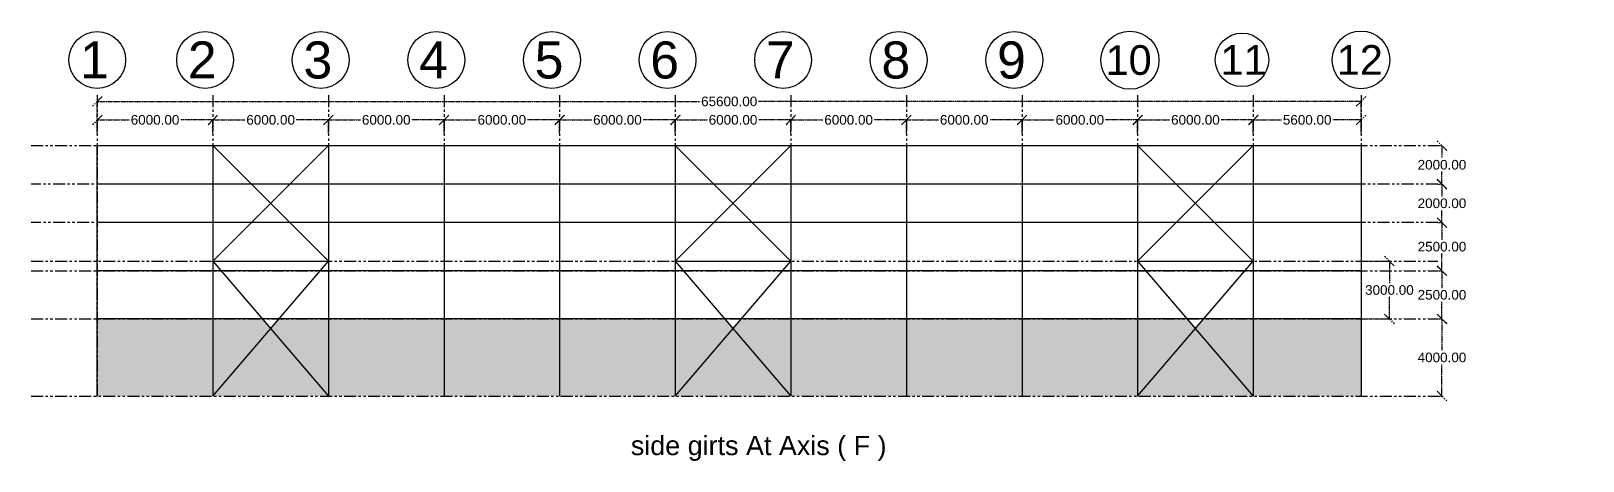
# Model space of a CAD drawing. Header units: inches. Extents: x 365522 to 1532898, y 226114 to 309319.
# Drawn here: x 966474 to 1047025, y 235701 to 258011 of the extents above; entities that cross this region are included whole.
import ezdxf

# ---------------------------------------------------------------- set-up
doc = ezdxf.new("R2010")
doc.units = ezdxf.units.IN
doc.header["$MEASUREMENT"] = 0
doc.linetypes.add('ACAD_ISO03W100', pattern=[30, 12, -18])
doc.linetypes.add('PHANTOM2', pattern=[1.25, 0.625, -0.125, 0.125, -0.125, 0.125, -0.125])
for name, color, linetype in [('axis', 8, 'PHANTOM2'), ('bracing', 6, 'Continuous'), ('dimensions', 1, 'PHANTOM2'), ('initial layout', 7, 'Continuous'), ('purlins', 4, 'Continuous'), ('text', 3, 'Continuous'), ('wall', 12, 'Continuous')]:
    doc.layers.add(name, color=color, linetype=linetype)
doc.styles.get("Standard").update_dxf_attribs({"font": 'arial.ttf'})
doc.dimstyles.new('Dim_1', dxfattribs={"dimtxt": 500, "dimasz": 500, "dimexe": 0.0625, "dimexo": 0.0625, "dimgap": 100, "dimtad": 0, "dimtih": 1, "dimtoh": 1, "dimzin": 0, "dimdsep": 46, "dimtxsty": 'Standard', "dimblk": 'OBLIQUE', "dimcen": 0.09, "dimclrd": 256, "dimclre": 256, "dimclrt": 256, "dimadec": 0, "dimazin": 0, "dimtfac": 1, "dimtofl": 0, "dimtmove": 0, "dimatfit": 3, "dimfxl": 1, "dimtfillclr": 256, "dimtolj": 1, "dimtzin": 0, "dimlwe": -1, "dimarcsym": 0})

# ---------------------------------------------------------------- blocks, each defined once
blk = doc.blocks.new('_Oblique')
at = {"color": 0, "linetype": 'ByBlock', "lineweight": -2}
blk.add_line((-0.5, -0.5), (0.5, 0.5), dxfattribs=at)
blk = doc.blocks.new('*D130')
at = {"layer": 'Defpoints', "color": 0, "transparency": 16777216}
for p in [(975910, 253400), (969910, 252697), (975910, 252697)]:
    blk.add_point(p, dxfattribs=at)
at = {"layer": 'dimensions', "linetype": 'ACAD_ISO03W100', "transparency": 16777216}
for p, q in [((969910, 252697), (969910, 253400)), ((975910, 252697), (975910, 253400))]:
    blk.add_line(p, q, dxfattribs=at)
at = {"layer": 'dimensions', "lineweight": -2, "transparency": 16777216}
for p, q in [((969910, 253400), (971577, 253400)), ((975910, 253400), (974242, 253400))]:
    blk.add_line(p, q, dxfattribs=at)
at = {"layer": 'dimensions', "lineweight": -2, "transparency": 16777216, "xscale": 500, "yscale": 500, "zscale": 500, "rotation": 180}
blk.add_blockref('_Oblique', (969910, 253400), dxfattribs=at)
at = {"layer": 'dimensions', "lineweight": -2, "transparency": 16777216, "xscale": 500, "yscale": 500, "zscale": 500}
blk.add_blockref('_Oblique', (975910, 253400), dxfattribs=at)
at = {"layer": 'dimensions', "transparency": 16777216, "insert": (972910, 253400), "char_height": 500, "attachment_point": 5}
blk.add_mtext('\\A1;6000.00', dxfattribs=at)
blk = doc.blocks.new('*D131')
at = {"layer": 'Defpoints', "color": 0, "transparency": 16777216}
for p in [(981910, 253400), (975910, 252697), (981910, 252697)]:
    blk.add_point(p, dxfattribs=at)
at = {"layer": 'dimensions', "linetype": 'ACAD_ISO03W100', "transparency": 16777216}
for p, q in [((975910, 252697), (975910, 253400)), ((981910, 252697), (981910, 253400))]:
    blk.add_line(p, q, dxfattribs=at)
at = {"layer": 'dimensions', "lineweight": -2, "transparency": 16777216}
for p, q in [((975910, 253400), (977577, 253400)), ((981910, 253400), (980242, 253400))]:
    blk.add_line(p, q, dxfattribs=at)
at = {"layer": 'dimensions', "lineweight": -2, "transparency": 16777216, "xscale": 500, "yscale": 500, "zscale": 500, "rotation": 180}
blk.add_blockref('_Oblique', (975910, 253400), dxfattribs=at)
at = {"layer": 'dimensions', "lineweight": -2, "transparency": 16777216, "xscale": 500, "yscale": 500, "zscale": 500}
blk.add_blockref('_Oblique', (981910, 253400), dxfattribs=at)
at = {"layer": 'dimensions', "transparency": 16777216, "insert": (978910, 253400), "char_height": 500, "attachment_point": 5}
blk.add_mtext('\\A1;6000.00', dxfattribs=at)
blk = doc.blocks.new('*D132')
at = {"layer": 'Defpoints', "color": 0, "transparency": 16777216}
for p in [(987910, 253400), (981910, 252697), (987910, 252697)]:
    blk.add_point(p, dxfattribs=at)
at = {"layer": 'dimensions', "linetype": 'ACAD_ISO03W100', "transparency": 16777216}
for p, q in [((981910, 252697), (981910, 253400)), ((987910, 252697), (987910, 253400))]:
    blk.add_line(p, q, dxfattribs=at)
at = {"layer": 'dimensions', "lineweight": -2, "transparency": 16777216}
for p, q in [((981910, 253400), (983577, 253400)), ((987910, 253400), (986242, 253400))]:
    blk.add_line(p, q, dxfattribs=at)
at = {"layer": 'dimensions', "lineweight": -2, "transparency": 16777216, "xscale": 500, "yscale": 500, "zscale": 500, "rotation": 180}
blk.add_blockref('_Oblique', (981910, 253400), dxfattribs=at)
at = {"layer": 'dimensions', "lineweight": -2, "transparency": 16777216, "xscale": 500, "yscale": 500, "zscale": 500}
blk.add_blockref('_Oblique', (987910, 253400), dxfattribs=at)
at = {"layer": 'dimensions', "transparency": 16777216, "insert": (984910, 253400), "char_height": 500, "attachment_point": 5}
blk.add_mtext('\\A1;6000.00', dxfattribs=at)
blk = doc.blocks.new('*D133')
at = {"layer": 'Defpoints', "color": 0, "transparency": 16777216}
for p in [(993910, 253400), (987910, 252697), (993910, 252697)]:
    blk.add_point(p, dxfattribs=at)
at = {"layer": 'dimensions', "linetype": 'ACAD_ISO03W100', "transparency": 16777216}
for p, q in [((987910, 252697), (987910, 253400)), ((993910, 252697), (993910, 253400))]:
    blk.add_line(p, q, dxfattribs=at)
at = {"layer": 'dimensions', "lineweight": -2, "transparency": 16777216}
for p, q in [((987910, 253400), (989577, 253400)), ((993910, 253400), (992242, 253400))]:
    blk.add_line(p, q, dxfattribs=at)
at = {"layer": 'dimensions', "lineweight": -2, "transparency": 16777216, "xscale": 500, "yscale": 500, "zscale": 500, "rotation": 180}
blk.add_blockref('_Oblique', (987910, 253400), dxfattribs=at)
at = {"layer": 'dimensions', "lineweight": -2, "transparency": 16777216, "xscale": 500, "yscale": 500, "zscale": 500}
blk.add_blockref('_Oblique', (993910, 253400), dxfattribs=at)
at = {"layer": 'dimensions', "transparency": 16777216, "insert": (990910, 253400), "char_height": 500, "attachment_point": 5}
blk.add_mtext('\\A1;6000.00', dxfattribs=at)
blk = doc.blocks.new('*D134')
at = {"layer": 'Defpoints', "color": 0, "transparency": 16777216}
for p in [(999910, 253400), (993910, 252697), (999910, 252697)]:
    blk.add_point(p, dxfattribs=at)
at = {"layer": 'dimensions', "linetype": 'ACAD_ISO03W100', "transparency": 16777216}
for p, q in [((993910, 252697), (993910, 253400)), ((999910, 252697), (999910, 253400))]:
    blk.add_line(p, q, dxfattribs=at)
at = {"layer": 'dimensions', "lineweight": -2, "transparency": 16777216}
for p, q in [((993910, 253400), (995577, 253400)), ((999910, 253400), (998242, 253400))]:
    blk.add_line(p, q, dxfattribs=at)
at = {"layer": 'dimensions', "lineweight": -2, "transparency": 16777216, "xscale": 500, "yscale": 500, "zscale": 500, "rotation": 180}
blk.add_blockref('_Oblique', (993910, 253400), dxfattribs=at)
at = {"layer": 'dimensions', "lineweight": -2, "transparency": 16777216, "xscale": 500, "yscale": 500, "zscale": 500}
blk.add_blockref('_Oblique', (999910, 253400), dxfattribs=at)
at = {"layer": 'dimensions', "transparency": 16777216, "insert": (996910, 253400), "char_height": 500, "attachment_point": 5}
blk.add_mtext('\\A1;6000.00', dxfattribs=at)
blk = doc.blocks.new('*D135')
at = {"layer": 'Defpoints', "color": 0, "transparency": 16777216}
for p in [(1005910, 253400), (999910, 252697), (1005910, 252697)]:
    blk.add_point(p, dxfattribs=at)
at = {"layer": 'dimensions', "linetype": 'ACAD_ISO03W100', "transparency": 16777216}
for p, q in [((999910, 252697), (999910, 253400)), ((1005910, 252697), (1005910, 253400))]:
    blk.add_line(p, q, dxfattribs=at)
at = {"layer": 'dimensions', "lineweight": -2, "transparency": 16777216}
for p, q in [((999910, 253400), (1001577, 253400)), ((1005910, 253400), (1004242, 253400))]:
    blk.add_line(p, q, dxfattribs=at)
at = {"layer": 'dimensions', "lineweight": -2, "transparency": 16777216, "xscale": 500, "yscale": 500, "zscale": 500, "rotation": 180}
blk.add_blockref('_Oblique', (999910, 253400), dxfattribs=at)
at = {"layer": 'dimensions', "lineweight": -2, "transparency": 16777216, "xscale": 500, "yscale": 500, "zscale": 500}
blk.add_blockref('_Oblique', (1005910, 253400), dxfattribs=at)
at = {"layer": 'dimensions', "transparency": 16777216, "insert": (1002910, 253400), "char_height": 500, "attachment_point": 5}
blk.add_mtext('\\A1;6000.00', dxfattribs=at)
blk = doc.blocks.new('*D136')
at = {"layer": 'Defpoints', "color": 0, "transparency": 16777216}
for p in [(1011910, 253400), (1005910, 252697), (1011910, 252697)]:
    blk.add_point(p, dxfattribs=at)
at = {"layer": 'dimensions', "linetype": 'ACAD_ISO03W100', "transparency": 16777216}
for p, q in [((1005910, 252697), (1005910, 253400)), ((1011910, 252697), (1011910, 253400))]:
    blk.add_line(p, q, dxfattribs=at)
at = {"layer": 'dimensions', "lineweight": -2, "transparency": 16777216}
for p, q in [((1005910, 253400), (1007577, 253400)), ((1011910, 253400), (1010242, 253400))]:
    blk.add_line(p, q, dxfattribs=at)
at = {"layer": 'dimensions', "lineweight": -2, "transparency": 16777216, "xscale": 500, "yscale": 500, "zscale": 500, "rotation": 180}
blk.add_blockref('_Oblique', (1005910, 253400), dxfattribs=at)
at = {"layer": 'dimensions', "lineweight": -2, "transparency": 16777216, "xscale": 500, "yscale": 500, "zscale": 500}
blk.add_blockref('_Oblique', (1011910, 253400), dxfattribs=at)
at = {"layer": 'dimensions', "transparency": 16777216, "insert": (1008910, 253400), "char_height": 500, "attachment_point": 5}
blk.add_mtext('\\A1;6000.00', dxfattribs=at)
blk = doc.blocks.new('*D137')
at = {"layer": 'Defpoints', "color": 0, "transparency": 16777216}
for p in [(1017910, 253400), (1011910, 252697), (1017910, 252697)]:
    blk.add_point(p, dxfattribs=at)
at = {"layer": 'dimensions', "linetype": 'ACAD_ISO03W100', "transparency": 16777216}
for p, q in [((1011910, 252697), (1011910, 253400)), ((1017910, 252697), (1017910, 253400))]:
    blk.add_line(p, q, dxfattribs=at)
at = {"layer": 'dimensions', "lineweight": -2, "transparency": 16777216}
for p, q in [((1011910, 253400), (1013577, 253400)), ((1017910, 253400), (1016242, 253400))]:
    blk.add_line(p, q, dxfattribs=at)
at = {"layer": 'dimensions', "lineweight": -2, "transparency": 16777216, "xscale": 500, "yscale": 500, "zscale": 500, "rotation": 180}
blk.add_blockref('_Oblique', (1011910, 253400), dxfattribs=at)
at = {"layer": 'dimensions', "lineweight": -2, "transparency": 16777216, "xscale": 500, "yscale": 500, "zscale": 500}
blk.add_blockref('_Oblique', (1017910, 253400), dxfattribs=at)
at = {"layer": 'dimensions', "transparency": 16777216, "insert": (1014910, 253400), "char_height": 500, "attachment_point": 5}
blk.add_mtext('\\A1;6000.00', dxfattribs=at)
blk = doc.blocks.new('*D138')
at = {"layer": 'Defpoints', "color": 0, "transparency": 16777216}
for p in [(1023910, 253400), (1017910, 252697), (1023910, 252697)]:
    blk.add_point(p, dxfattribs=at)
at = {"layer": 'dimensions', "linetype": 'ACAD_ISO03W100', "transparency": 16777216}
for p, q in [((1017910, 252697), (1017910, 253400)), ((1023910, 252697), (1023910, 253400))]:
    blk.add_line(p, q, dxfattribs=at)
at = {"layer": 'dimensions', "lineweight": -2, "transparency": 16777216}
for p, q in [((1017910, 253400), (1019577, 253400)), ((1023910, 253400), (1022242, 253400))]:
    blk.add_line(p, q, dxfattribs=at)
at = {"layer": 'dimensions', "lineweight": -2, "transparency": 16777216, "xscale": 500, "yscale": 500, "zscale": 500, "rotation": 180}
blk.add_blockref('_Oblique', (1017910, 253400), dxfattribs=at)
at = {"layer": 'dimensions', "lineweight": -2, "transparency": 16777216, "xscale": 500, "yscale": 500, "zscale": 500}
blk.add_blockref('_Oblique', (1023910, 253400), dxfattribs=at)
at = {"layer": 'dimensions', "transparency": 16777216, "insert": (1020910, 253400), "char_height": 500, "attachment_point": 5}
blk.add_mtext('\\A1;6000.00', dxfattribs=at)
blk = doc.blocks.new('*D139')
at = {"layer": 'Defpoints', "color": 0, "transparency": 16777216}
for p in [(1029910, 253400), (1023910, 252697), (1029910, 252697)]:
    blk.add_point(p, dxfattribs=at)
at = {"layer": 'dimensions', "linetype": 'ACAD_ISO03W100', "transparency": 16777216}
for p, q in [((1023910, 252697), (1023910, 253400)), ((1029910, 252697), (1029910, 253400))]:
    blk.add_line(p, q, dxfattribs=at)
at = {"layer": 'dimensions', "lineweight": -2, "transparency": 16777216}
for p, q in [((1023910, 253400), (1025577, 253400)), ((1029910, 253400), (1028242, 253400))]:
    blk.add_line(p, q, dxfattribs=at)
at = {"layer": 'dimensions', "lineweight": -2, "transparency": 16777216, "xscale": 500, "yscale": 500, "zscale": 500, "rotation": 180}
blk.add_blockref('_Oblique', (1023910, 253400), dxfattribs=at)
at = {"layer": 'dimensions', "lineweight": -2, "transparency": 16777216, "xscale": 500, "yscale": 500, "zscale": 500}
blk.add_blockref('_Oblique', (1029910, 253400), dxfattribs=at)
at = {"layer": 'dimensions', "transparency": 16777216, "insert": (1026910, 253400), "char_height": 500, "attachment_point": 5}
blk.add_mtext('\\A1;6000.00', dxfattribs=at)
blk = doc.blocks.new('*D140')
at = {"layer": 'Defpoints', "color": 0, "transparency": 16777216}
for p in [(1035510, 253400), (1029910, 252697), (1035510, 252697)]:
    blk.add_point(p, dxfattribs=at)
at = {"layer": 'dimensions', "linetype": 'ACAD_ISO03W100', "transparency": 16777216}
for p, q in [((1029910, 252697), (1029910, 253400)), ((1035510, 252697), (1035510, 253400))]:
    blk.add_line(p, q, dxfattribs=at)
at = {"layer": 'dimensions', "lineweight": -2, "transparency": 16777216}
for p, q in [((1029910, 253400), (1031379, 253400)), ((1035510, 253400), (1034041, 253400))]:
    blk.add_line(p, q, dxfattribs=at)
at = {"layer": 'dimensions', "lineweight": -2, "transparency": 16777216, "xscale": 500, "yscale": 500, "zscale": 500, "rotation": 180}
blk.add_blockref('_Oblique', (1029910, 253400), dxfattribs=at)
at = {"layer": 'dimensions', "lineweight": -2, "transparency": 16777216, "xscale": 500, "yscale": 500, "zscale": 500}
blk.add_blockref('_Oblique', (1035510, 253400), dxfattribs=at)
at = {"layer": 'dimensions', "transparency": 16777216, "insert": (1032710, 253400), "char_height": 500, "attachment_point": 5}
blk.add_mtext('\\A1;5600.00', dxfattribs=at)
blk = doc.blocks.new('*D141')
at = {"layer": 'Defpoints', "color": 0, "transparency": 16777216}
for p in [(969910, 254356), (969910, 252697), (1035510, 252697)]:
    blk.add_point(p, dxfattribs=at)
at = {"layer": 'dimensions', "linetype": 'ACAD_ISO03W100', "transparency": 16777216}
for p, q in [((969910, 252697), (969910, 254356)), ((1035510, 252697), (1035510, 254356))]:
    blk.add_line(p, q, dxfattribs=at)
at = {"layer": 'dimensions', "lineweight": -2, "transparency": 16777216}
for p, q in [((969910, 254356), (1001183, 254356)), ((1035510, 254356), (1004237, 254356))]:
    blk.add_line(p, q, dxfattribs=at)
at = {"layer": 'dimensions', "lineweight": -2, "transparency": 16777216, "xscale": 500, "yscale": 500, "zscale": 500, "rotation": 180}
blk.add_blockref('_Oblique', (969910, 254356), dxfattribs=at)
at = {"layer": 'dimensions', "lineweight": -2, "transparency": 16777216, "xscale": 500, "yscale": 500, "zscale": 500}
blk.add_blockref('_Oblique', (1035510, 254356), dxfattribs=at)
at = {"layer": 'dimensions', "transparency": 16777216, "insert": (1002710, 254356), "char_height": 500, "attachment_point": 5}
blk.add_mtext('\\A1;65600.00', dxfattribs=at)
blk = doc.blocks.new('*D142')
at = {"layer": 'Defpoints', "color": 0, "transparency": 16777216}
for p in [(1039489, 243070), (1039707, 243070), (1039489, 239070)]:
    blk.add_point(p, dxfattribs=at)
at = {"layer": 'dimensions', "linetype": 'ACAD_ISO03W100', "transparency": 16777216}
for p, q in [((1039489, 243070), (1039707, 243070)), ((1039489, 239070), (1039707, 239070))]:
    blk.add_line(p, q, dxfattribs=at)
at = {"layer": 'dimensions', "lineweight": -2, "transparency": 16777216}
for p, q in [((1039707, 243070), (1039707, 241425)), ((1039707, 239070), (1039707, 240714))]:
    blk.add_line(p, q, dxfattribs=at)
at = {"layer": 'dimensions', "lineweight": -2, "transparency": 16777216, "xscale": 500, "yscale": 500, "zscale": 500}
for p, rotation in [((1039707, 243070), 90), ((1039707, 239070), 270)]:
    blk.add_blockref('_Oblique', p, dxfattribs=dict(at, rotation=rotation))
at = {"layer": 'dimensions', "transparency": 16777216, "insert": (1039707, 241070), "char_height": 500, "attachment_point": 5}
blk.add_mtext('\\A1;4000.00', dxfattribs=at)
blk = doc.blocks.new('*D177')
at = {"layer": 'Defpoints', "color": 0, "transparency": 16777216}
for p in [(1039489, 250070), (1039706, 250070), (1039489, 248070)]:
    blk.add_point(p, dxfattribs=at)
at = {"layer": 'dimensions', "linetype": 'ACAD_ISO03W100', "transparency": 16777216}
for p, q in [((1039489, 250070), (1039706, 250070)), ((1039489, 248070), (1039706, 248070))]:
    blk.add_line(p, q, dxfattribs=at)
at = {"layer": 'dimensions', "lineweight": -2, "transparency": 16777216}
for p, q in [((1039706, 250070), (1039706, 249425)), ((1039706, 248070), (1039706, 248714))]:
    blk.add_line(p, q, dxfattribs=at)
at = {"layer": 'dimensions', "lineweight": -2, "transparency": 16777216, "xscale": 500, "yscale": 500, "zscale": 500}
for p, rotation in [((1039706, 250070), 90), ((1039706, 248070), 270)]:
    blk.add_blockref('_Oblique', p, dxfattribs=dict(at, rotation=rotation))
at = {"layer": 'dimensions', "transparency": 16777216, "insert": (1039706, 249070), "char_height": 500, "attachment_point": 5}
blk.add_mtext('\\A1;2000.00', dxfattribs=at)
blk = doc.blocks.new('*D178')
at = {"layer": 'Defpoints', "color": 0, "transparency": 16777216}
for p in [(1039489, 252070), (1039706, 252070), (1039489, 250070)]:
    blk.add_point(p, dxfattribs=at)
at = {"layer": 'dimensions', "linetype": 'ACAD_ISO03W100', "transparency": 16777216}
for p, q in [((1039489, 252070), (1039706, 252070)), ((1039489, 250070), (1039706, 250070))]:
    blk.add_line(p, q, dxfattribs=at)
at = {"layer": 'dimensions', "lineweight": -2, "transparency": 16777216}
for p, q in [((1039706, 252070), (1039706, 251425)), ((1039706, 250070), (1039706, 250714))]:
    blk.add_line(p, q, dxfattribs=at)
at = {"layer": 'dimensions', "lineweight": -2, "transparency": 16777216, "xscale": 500, "yscale": 500, "zscale": 500}
for p, rotation in [((1039706, 252070), 90), ((1039706, 250070), 270)]:
    blk.add_blockref('_Oblique', p, dxfattribs=dict(at, rotation=rotation))
at = {"layer": 'dimensions', "transparency": 16777216, "insert": (1039706, 251070), "char_height": 500, "attachment_point": 5}
blk.add_mtext('\\A1;2000.00', dxfattribs=at)
blk = doc.blocks.new('*D181')
at = {"layer": 'Defpoints', "color": 0, "transparency": 16777216}
for p in [(1039489, 245570), (1039707, 245570), (1039489, 243070)]:
    blk.add_point(p, dxfattribs=at)
at = {"layer": 'dimensions', "linetype": 'ACAD_ISO03W100', "transparency": 16777216}
for p, q in [((1039489, 245570), (1039707, 245570)), ((1039489, 243070), (1039707, 243070))]:
    blk.add_line(p, q, dxfattribs=at)
at = {"layer": 'dimensions', "lineweight": -2, "transparency": 16777216}
for p, q in [((1039707, 245570), (1039707, 244675)), ((1039707, 243070), (1039707, 243964))]:
    blk.add_line(p, q, dxfattribs=at)
at = {"layer": 'dimensions', "lineweight": -2, "transparency": 16777216, "xscale": 500, "yscale": 500, "zscale": 500}
for p, rotation in [((1039707, 245570), 90), ((1039707, 243070), 270)]:
    blk.add_blockref('_Oblique', p, dxfattribs=dict(at, rotation=rotation))
at = {"layer": 'dimensions', "transparency": 16777216, "insert": (1039707, 244320), "char_height": 500, "attachment_point": 5}
blk.add_mtext('\\A1;2500.00', dxfattribs=at)
blk = doc.blocks.new('*D182')
at = {"layer": 'Defpoints', "color": 0, "transparency": 16777216}
for p in [(1039489, 248070), (1039707, 248070), (1039489, 245570)]:
    blk.add_point(p, dxfattribs=at)
at = {"layer": 'dimensions', "linetype": 'ACAD_ISO03W100', "transparency": 16777216}
for p, q in [((1039489, 248070), (1039707, 248070)), ((1039489, 245570), (1039707, 245570))]:
    blk.add_line(p, q, dxfattribs=at)
at = {"layer": 'dimensions', "lineweight": -2, "transparency": 16777216}
for p, q in [((1039707, 248070), (1039707, 247175)), ((1039707, 245570), (1039707, 246464))]:
    blk.add_line(p, q, dxfattribs=at)
at = {"layer": 'dimensions', "lineweight": -2, "transparency": 16777216, "xscale": 500, "yscale": 500, "zscale": 500}
for p, rotation in [((1039707, 248070), 90), ((1039707, 245570), 270)]:
    blk.add_blockref('_Oblique', p, dxfattribs=dict(at, rotation=rotation))
at = {"layer": 'dimensions', "transparency": 16777216, "insert": (1039707, 246820), "char_height": 500, "attachment_point": 5}
blk.add_mtext('\\A1;2500.00', dxfattribs=at)
blk = doc.blocks.new('*D183')
at = {"layer": 'Defpoints', "color": 0, "transparency": 16777216}
for p in [(1035510, 246070), (1036979, 246070), (1035510, 243070)]:
    blk.add_point(p, dxfattribs=at)
at = {"layer": 'dimensions', "linetype": 'ACAD_ISO03W100', "transparency": 16777216}
for p, q in [((1035510, 246070), (1036979, 246070)), ((1035510, 243070), (1036979, 243070))]:
    blk.add_line(p, q, dxfattribs=at)
at = {"layer": 'dimensions', "lineweight": -2, "transparency": 16777216}
for p, q in [((1036979, 246070), (1036979, 244925)), ((1036979, 243070), (1036979, 244214))]:
    blk.add_line(p, q, dxfattribs=at)
at = {"layer": 'dimensions', "lineweight": -2, "transparency": 16777216, "xscale": 500, "yscale": 500, "zscale": 500}
for p, rotation in [((1036979, 246070), 90), ((1036979, 243070), 270)]:
    blk.add_blockref('_Oblique', p, dxfattribs=dict(at, rotation=rotation))
at = {"layer": 'dimensions', "transparency": 16777216, "insert": (1036979, 244570), "char_height": 500, "attachment_point": 5}
blk.add_mtext('\\A1;3000.00', dxfattribs=at)

msp = doc.modelspace()

# ---------------------------------------------------------------- hatches: boundary and pattern name
at = {"layer": 'wall'}
h = msp.add_hatch(dxfattribs=at)
h.set_pattern_fill('AR-B88', color=256, scale=100)
h.paths.add_polyline_path([(975909.859, 243069.562), (969909.859, 243069.562), (969909.859, 239069.562), (975909.859, 239069.562)])
h.paths.add_polyline_path([(978909.859, 242569.562), (978481.288, 243069.562), (975909.859, 243069.562), (975909.859, 239069.562)])
h.paths.add_polyline_path([(1035509.859, 243069.562), (1029909.859, 243069.562), (1029909.859, 239069.562), (1035509.859, 239069.562)])
h.paths.add_polyline_path([(1029909.859, 243069.562), (1027338.431, 243069.562), (1026909.859, 242569.562), (1029909.859, 239069.562)])
h.paths.add_polyline_path([(1026909.859, 242569.562), (1023909.859, 239069.562), (1029909.859, 239069.562)])
h.paths.add_polyline_path([(1026909.859, 242569.562), (1026481.288, 243069.562), (1023909.859, 243069.562), (1023909.859, 239069.562)])
h.paths.add_polyline_path([(1023909.859, 243069.562), (1017909.859, 243069.562), (1017909.859, 239069.562), (1023909.859, 239069.562)])
h.paths.add_polyline_path([(1017909.859, 243069.562), (1011909.859, 243069.562), (1011909.859, 239069.562), (1017909.859, 239069.562)])
h.paths.add_polyline_path([(1011909.859, 243069.562), (1005909.859, 243069.562), (1005909.859, 239069.562), (1011909.859, 239069.562)])
h.paths.add_polyline_path([(1002909.859, 242569.562), (999909.859, 239069.562), (1005909.859, 239069.562)])
h.paths.add_polyline_path([(1005909.859, 243069.562), (1003338.431, 243069.562), (1002909.859, 242569.562), (1005909.859, 239069.562)])
h.paths.add_polyline_path([(1002909.859, 242569.562), (1002481.288, 243069.562), (999909.859, 243069.562), (999909.859, 239069.562)])
h.paths.add_polyline_path([(999909.859, 243069.562), (993909.859, 243069.562), (993909.859, 239069.562), (999909.859, 239069.562)])
h.paths.add_polyline_path([(993909.859, 243069.562), (987909.859, 243069.562), (987909.859, 239069.562), (993909.859, 239069.562)])
h.paths.add_polyline_path([(987909.859, 243069.562), (981909.859, 243069.562), (981909.859, 239069.562), (987909.859, 239069.562)])
h.paths.add_polyline_path([(981909.859, 243069.562), (979338.431, 243069.562), (978909.859, 242569.562), (981909.859, 239069.562)])
h.paths.add_polyline_path([(978909.859, 242569.562), (975909.859, 239069.562), (981909.859, 239069.562)])
h.paths.add_polyline_path([(1056896.114, 243319.562), (1051296.114, 243319.562), (1051296.114, 239319.562), (1056896.114, 239319.562)])
h.paths.add_polyline_path([(1062896.114, 243319.562), (1056896.114, 243319.562), (1056896.114, 239319.562), (1062896.114, 239319.562)])
h.paths.add_polyline_path([(1065896.114, 242819.562), (1065467.542, 243319.562), (1062896.114, 243319.562), (1062896.114, 239319.562)])
h.paths.add_polyline_path([(1065896.114, 242819.562), (1062896.114, 239319.562), (1068896.114, 239319.562)])
h.paths.add_polyline_path([(1068896.114, 243319.562), (1066324.685, 243319.562), (1065896.114, 242819.562), (1068896.114, 239319.562)])
h.paths.add_polyline_path([(1074896.114, 243319.562), (1068896.114, 243319.562), (1068896.114, 239319.562), (1074896.114, 239319.562)])
h.paths.add_polyline_path([(1080896.114, 243319.562), (1074896.114, 243319.562), (1074896.114, 239319.562), (1080896.114, 239319.562)])
h.paths.add_polyline_path([(1086896.114, 243319.562), (1080896.114, 243319.562), (1080896.114, 239319.562), (1086896.114, 239319.562)])
h.paths.add_polyline_path([(1089896.114, 242819.562), (1089467.542, 243319.562), (1086896.114, 243319.562), (1086896.114, 239319.562)])
h.paths.add_polyline_path([(1089896.114, 242819.562), (1086896.114, 239319.562), (1092896.114, 239319.562)])
h.paths.add_polyline_path([(1092896.114, 243319.562), (1090324.685, 243319.562), (1089896.114, 242819.562), (1092896.114, 239319.562)])
h.paths.add_polyline_path([(1098896.114, 243319.562), (1092896.114, 243319.562), (1092896.114, 239319.562), (1098896.114, 239319.562)])
h.paths.add_polyline_path([(1104896.114, 243319.562), (1098896.114, 243319.562), (1098896.114, 239319.562), (1104896.114, 239319.562)])
h.paths.add_polyline_path([(1110896.114, 243319.562), (1104896.114, 243319.562), (1104896.114, 239319.562), (1110896.114, 239319.562)])
h.paths.add_polyline_path([(1113896.114, 242819.562), (1113467.542, 243319.562), (1110896.114, 243319.562), (1110896.114, 239319.562)])
h.paths.add_polyline_path([(1113896.114, 242819.562), (1110896.114, 239319.562), (1116896.114, 239319.562)])
h.paths.add_polyline_path([(1116896.114, 243319.562), (1114324.685, 243319.562), (1113896.114, 242819.562), (1116896.114, 239319.562)])
h.paths.add_polyline_path([(1122496.114, 243319.562), (1116896.114, 243319.562), (1116896.114, 239319.562), (1122496.114, 239319.562)])

# ---------------------------------------------------------------- linework, layer by layer
at = {"layer": 'axis', "ltscale": 1000}
for p, q in [((969909.859, 254690.423), (969909.859, 239069.562)), ((975909.859, 254690.423), (975909.859, 239069.562)), ((981909.859, 254690.423), (981909.859, 239069.562)), ((987909.859, 254690.423), (987909.859, 239069.562)), ((993909.859, 254690.423), (993909.859, 239069.562)), ((999909.859, 254690.423), (999909.859, 239069.562)), ((1005909.859, 254690.423), (1005909.859, 239069.562)), ((1011909.859, 254690.423), (1011909.859, 239069.562)), ((1017909.859, 254690.423), (1017909.859, 239069.562)), ((1023909.859, 254690.423), (1023909.859, 239069.562)), ((1029909.859, 254690.423), (1029909.859, 239069.562)), ((1035509.859, 254690.423), (1035509.859, 239069.562)), ((966473.664, 252069.562), (1039489.35, 252069.562)), ((1039489.35, 250069.562), (966473.664, 250069.562)), ((1039489.35, 248069.562), (966473.664, 248069.562)), ((966473.664, 246069.562), (1039489.35, 246069.562)), ((966473.664, 245569.562), (1039489.35, 245569.562)), ((966473.664, 243069.562), (1039489.35, 243069.562)), ((966473.664, 239069.562), (1039489.35, 239069.562))]:
    msp.add_line(p, q, dxfattribs=at)
at = {"layer": 'bracing'}
for p, q in [((975909.859, 246069.562), (981909.859, 252069.562)), ((981909.859, 246069.562), (975909.859, 252069.562)), ((999909.859, 246069.562), (1005909.859, 252069.562)), ((1005909.859, 246069.562), (999909.859, 252069.562)), ((1023909.859, 246069.562), (1029909.859, 252069.562)), ((1029909.859, 246069.562), (1023909.859, 252069.562)), ((975909.859, 246069.562), (981909.859, 239069.562)), ((975909.859, 239069.562), (981909.859, 246069.562)), ((975909.859, 246069.562), (981909.859, 246069.562)), ((999909.859, 246069.562), (1005909.859, 239069.562)), ((999909.859, 239069.562), (1005909.859, 246069.562)), ((999909.859, 246069.562), (1005909.859, 246069.562)), ((1023909.859, 246069.562), (1029909.859, 239069.562)), ((1023909.859, 239069.562), (1029909.859, 246069.562)), ((1023909.859, 246069.562), (1029909.859, 246069.562))]:
    msp.add_line(p, q, dxfattribs=at)
at = {"layer": 'initial layout'}
for p, q in [((969909.859, 239069.562), (969909.859, 252069.562)), ((969909.859, 252069.562), (1035509.859, 252069.562)), ((975909.859, 252069.562), (975909.859, 239069.562)), ((981909.859, 252069.562), (981909.859, 239069.562)), ((987909.859, 252069.562), (987909.859, 239069.562)), ((993909.859, 252069.562), (993909.859, 239069.562)), ((999909.859, 252069.562), (999909.859, 239069.562)), ((1005909.859, 252069.562), (1005909.859, 239069.562)), ((1011909.859, 252069.562), (1011909.859, 239069.562)), ((1017909.859, 252069.562), (1017909.859, 239069.562)), ((1023909.859, 252069.562), (1023909.859, 239069.562)), ((1029909.859, 252069.562), (1029909.859, 239069.562)), ((1035509.859, 252069.562), (1035509.859, 239069.562))]:
    msp.add_line(p, q, dxfattribs=at)
at = {"layer": 'purlins'}
for p, q in [((969909.859, 252069.562), (1035509.859, 252069.562)), ((1035509.859, 250069.562), (969909.859, 250069.562)), ((1035509.859, 248069.562), (969909.859, 248069.562)), ((1035509.859, 245569.562), (969909.859, 245569.562)), ((1035509.859, 243069.562), (969909.859, 243069.562))]:
    msp.add_line(p, q, dxfattribs=at)
at = {"layer": 'text'}
for centre, radius in [((969909.859, 256510.745), 1474.557), ((975509.859, 256510.683), 1474.557), ((981509.859, 256510.683), 1474.557), ((987509.859, 256510.745), 1474.557), ((993509.859, 256510.745), 1474.557), ((999509.859, 256510.745), 1474.557), ((1005509.859, 256510.745), 1474.557), ((1011509.859, 256510.745), 1474.557), ((1017509.922, 256510.745), 1474.557), ((1023509.859, 256498.22), 1508.936), ((1029327.503, 256514.681), 1388.943), ((1035503.3, 256514.681), 1496.678)]:
    msp.add_circle(centre, radius, dxfattribs=at)

# ---------------------------------------------------------------- texts
for s, height, p in [('1', 1923.263, (969013.823, 255549.114)), ('2', 1923.263, (974613.823, 255549.051)), ('3', 1923.263, (980613.823, 255549.051)), ('4', 1923.263, (986613.823, 255549.114)), ('5', 1923.263, (992613.823, 255549.114)), ('6', 1923.263, (998613.823, 255549.114)), ('7', 1923.263, (1004613.823, 255549.114)), ('8', 1923.263, (1010613.823, 255549.114)), ('9', 1923.263, (1016613.886, 255549.114)), ('10', 1538.6107, (1022248.849, 255738.885)), ('11', 1538.6107, (1028212.378, 255742.227)), ('12', 1538.6107, (1034247.537, 255742.227)), ('side girts At Axis ( F )', 1000, (997605.697, 236002.727))]:
    msp.add_text(s, height=height, dxfattribs=at).set_placement(p)

# ---------------------------------------------------------------- dimensions: what is measured, and where the dimension line sits
at = {"layer": 'dimensions'}
for base, p1, p2, picture, middle in [((969909.859, 254355.518), (1035509.859, 252696.941), (969909.859, 252696.941), '*D141', (1002709.859, 254355.518)), ((975909.859, 253400.125), (969909.859, 252696.941), (975909.859, 252696.941), '*D130', (972909.859, 253400.125)), ((981909.859, 253400.125), (975909.859, 252696.941), (981909.859, 252696.941), '*D131', (978909.859, 253400.125)), ((987909.859, 253400.125), (981909.859, 252696.941), (987909.859, 252696.941), '*D132', (984909.859, 253400.125)), ((993909.859, 253400.125), (987909.859, 252696.941), (993909.859, 252696.941), '*D133', (990909.859, 253400.125)), ((999909.859, 253400.125), (993909.859, 252696.941), (999909.859, 252696.941), '*D134', (996909.859, 253400.125)), ((1005909.859, 253400.125), (999909.859, 252696.941), (1005909.859, 252696.941), '*D135', (1002909.859, 253400.125)), ((1011909.859, 253400.125), (1005909.859, 252696.941), (1011909.859, 252696.941), '*D136', (1008909.859, 253400.125)), ((1017909.859, 253400.125), (1011909.859, 252696.941), (1017909.859, 252696.941), '*D137', (1014909.859, 253400.125)), ((1023909.859, 253400.125), (1017909.859, 252696.941), (1023909.859, 252696.941), '*D138', (1020909.859, 253400.125)), ((1029909.859, 253400.125), (1023909.859, 252696.941), (1029909.859, 252696.941), '*D139', (1026909.859, 253400.125)), ((1035509.859, 253400.125), (1029909.859, 252696.941), (1035509.859, 252696.941), '*D140', (1032709.859, 253400.125))]:
    dim = msp.add_linear_dim(base=base, p1=p1, p2=p2, dimstyle='Dim_1', dxfattribs=at)
    dim.commit()
    dim.dimension.update_dxf_attribs({"geometry": picture, "text_midpoint": middle})
for base, p1, p2, angle, picture, middle in [((1039706.237, 252069.562), (1039489.35, 250069.562), (1039489.35, 252069.562), 270, '*D178', (1039706.237, 251069.562)), ((1039706.237, 250069.562), (1039489.35, 248069.562), (1039489.35, 250069.562), 270, '*D177', (1039706.237, 249069.562)), ((1039706.737, 248069.562), (1039489.35, 245569.562), (1039489.35, 248069.562), 90, '*D182', (1039706.737, 246819.562)), ((1036979.203, 246069.562), (1035509.859, 243069.562), (1035509.859, 246069.562), 90, '*D183', (1036979.203, 244569.562)), ((1039706.737, 245569.562), (1039489.35, 243069.562), (1039489.35, 245569.562), 90, '*D181', (1039706.737, 244319.562)), ((1039706.737, 243069.562), (1039489.35, 239069.562), (1039489.35, 243069.562), 270, '*D142', (1039706.737, 241069.562))]:
    dim = msp.add_linear_dim(base=base, p1=p1, p2=p2, angle=angle, dimstyle='Dim_1', dxfattribs=at)
    dim.commit()
    dim.dimension.update_dxf_attribs({"geometry": picture, "text_midpoint": middle})

doc.saveas('drawing.dxf')
